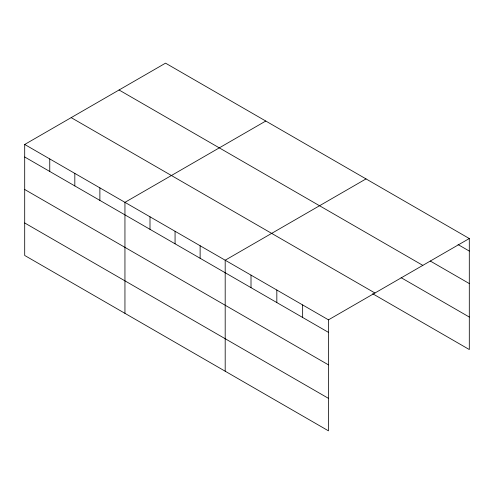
<?xml version="1.0" encoding="UTF-8"?>
<svg xmlns="http://www.w3.org/2000/svg" width="494" height="494" viewBox="0 0 494 494"><rect width="100%" height="100%" fill="white"/><g stroke="black" fill="none" stroke-linecap="round" stroke-linejoin="round"><path stroke-width="0.74" d="M24.7 144.464L328.467 319.846L328.467 430.842L24.7 255.466L24.7 144.464L165.533 63.158L469.3 238.534L469.3 349.536L372.637 293.726M265.772 121.03L124.945 202.342L124.945 313.338M366.017 178.908L225.19 260.214L225.19 371.216M328.467 319.846L469.3 238.534M458.043 244.567L469.3 251.069M430.237 261.011L469.3 283.562M119.054 89.988L422.827 265.371M401.109 277.671L469.3 317.043M71.173 117.634L374.946 293.01M24.7 156.993L328.467 332.376M24.7 189.492L328.467 364.868M24.7 222.967L328.467 398.349M302.649 304.934L302.649 317.469M276.831 290.027L276.831 302.563M251.008 275.121L251.008 287.656M200.126 245.746L200.126 258.276M175.067 231.278L175.067 243.808M150.003 216.81L150.003 229.34M99.881 187.868L99.881 200.403M74.822 173.4L74.822 185.935M49.758 158.932L49.758 171.461"/></g></svg>
